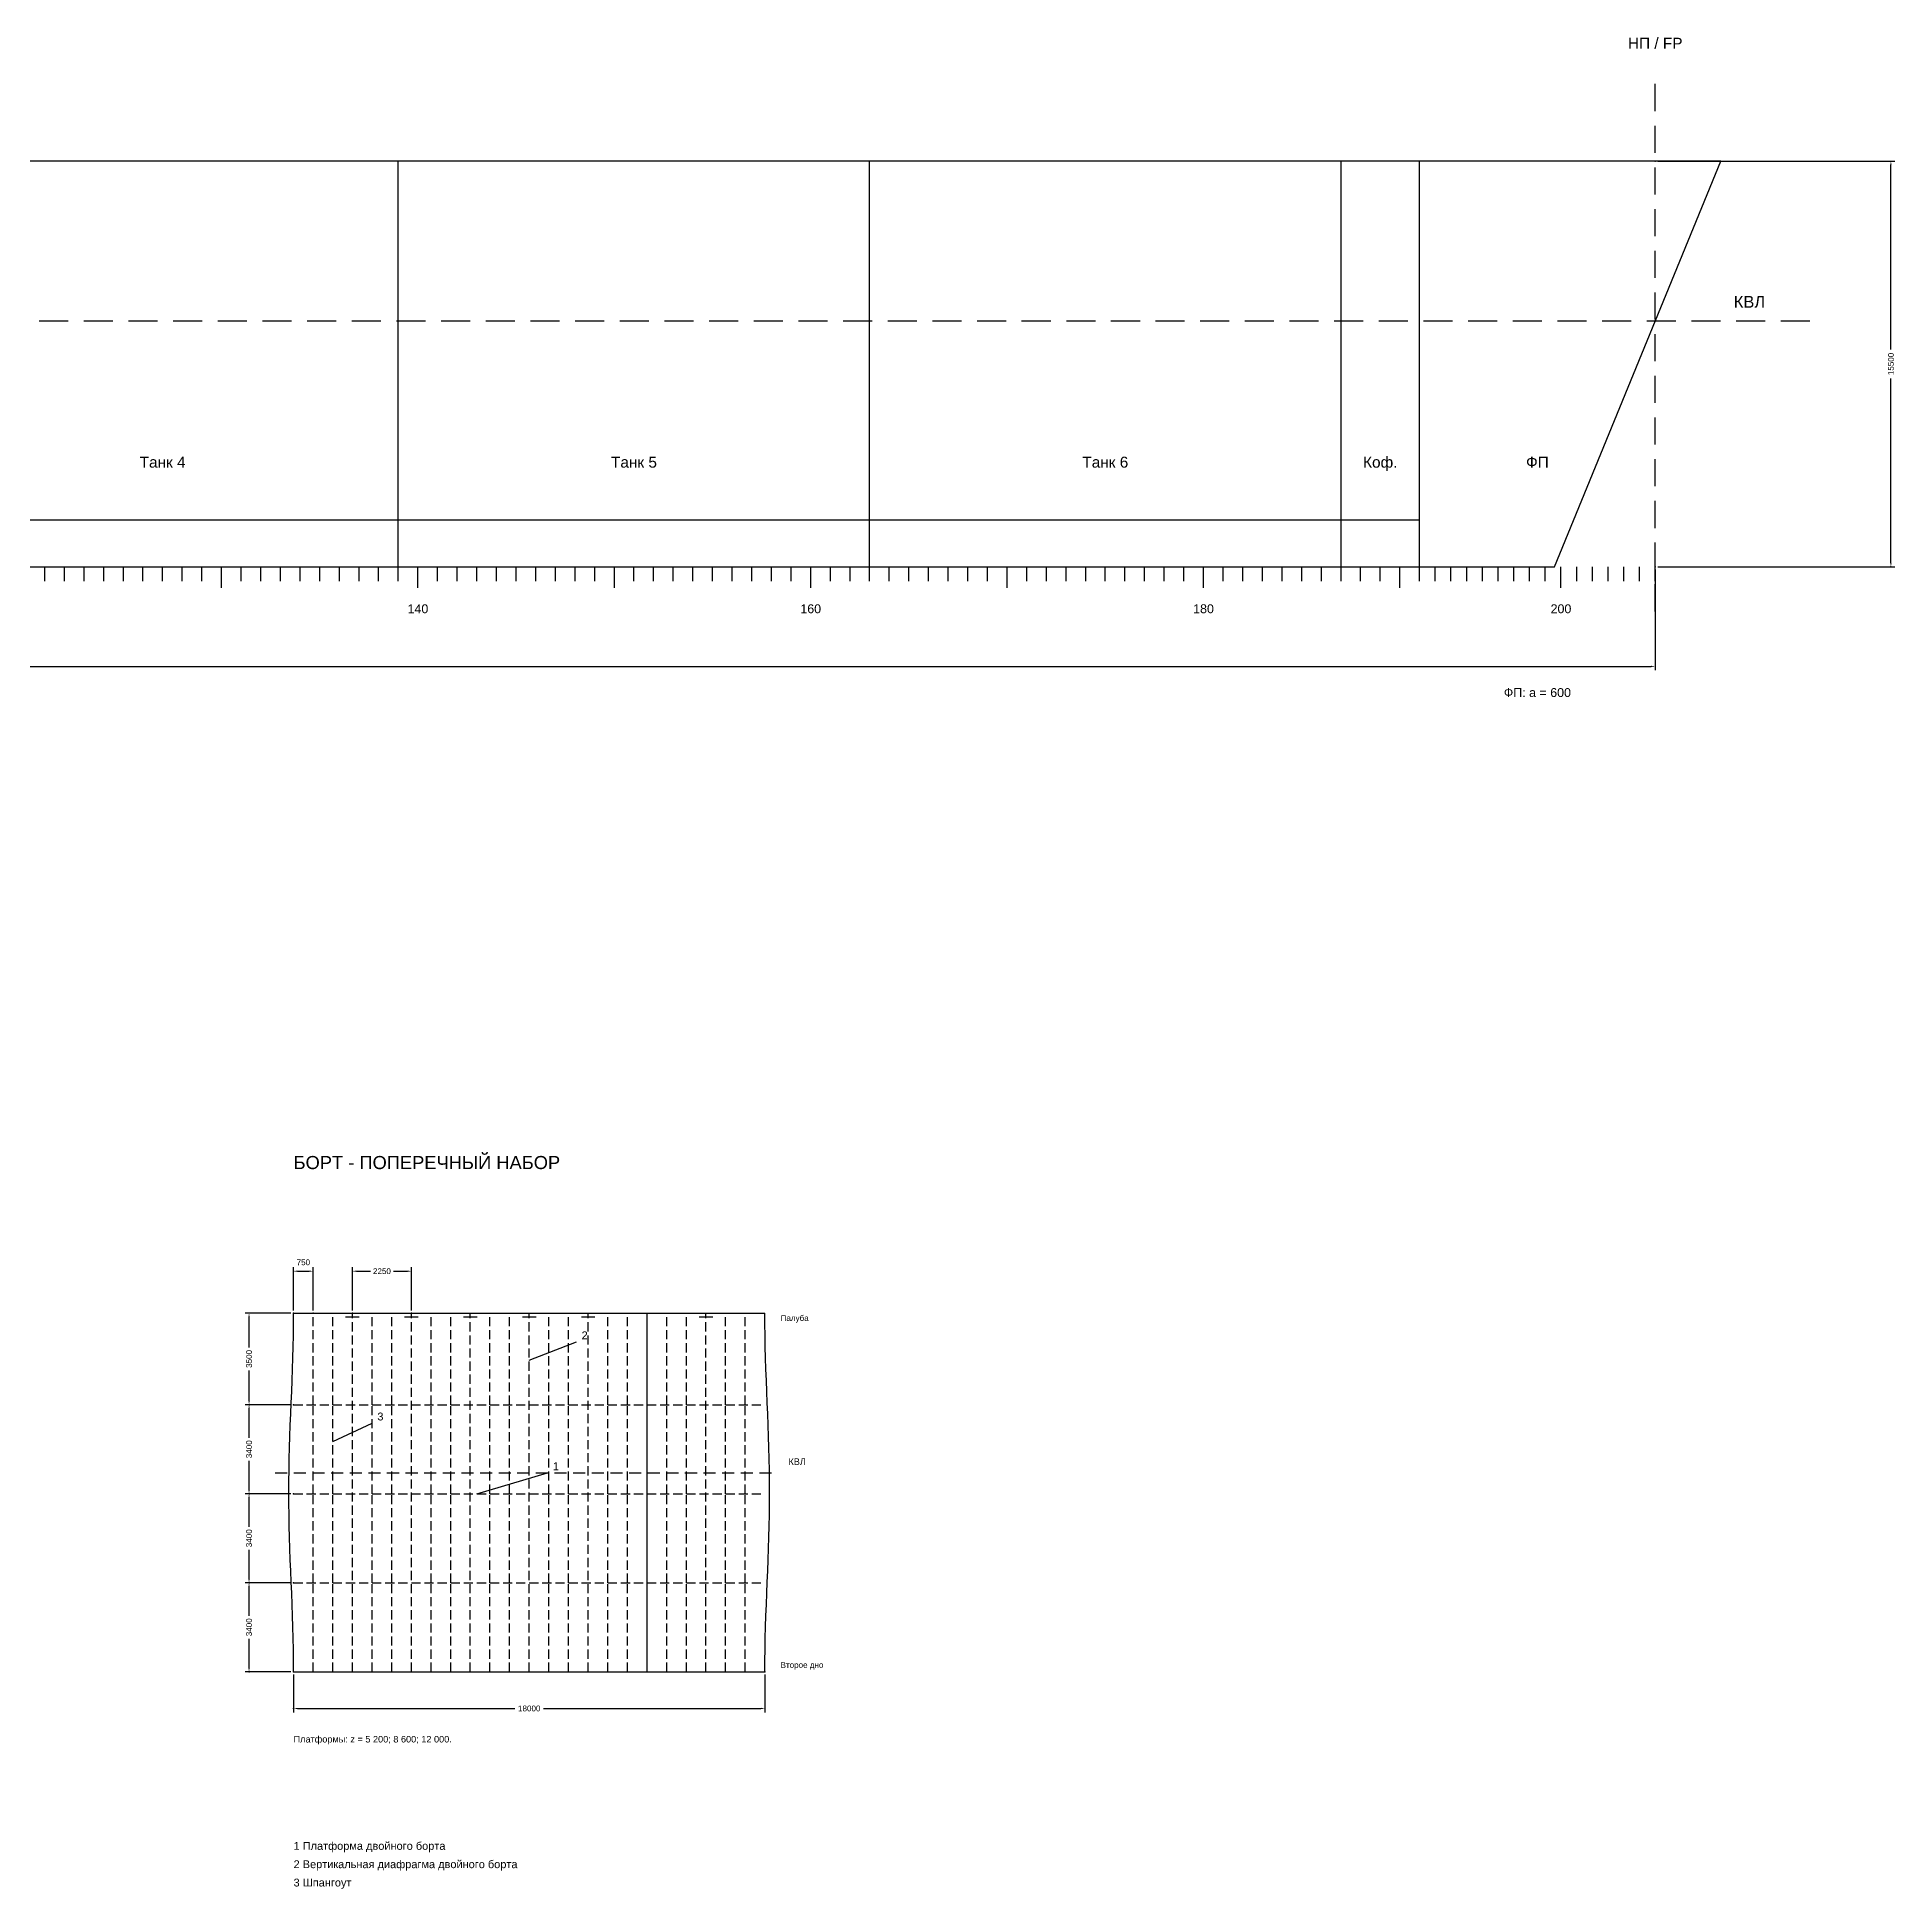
# Model space of a CAD drawing. Header units: millimetres. Extents: x -5500 to 159150, y -17410 to 188095.
# Drawn here: x 88209 to 159150, y 94510 to 165232 of the extents above; entities that cross this region are included whole.
import ezdxf
from ezdxf.enums import TextEntityAlignment as Align

# ---------------------------------------------------------------- set-up
doc = ezdxf.new("R2010")
doc.units = ezdxf.units.MM
for name, color, linetype in [('ARR_0', 7, 'Continuous'), ('ARR_BOUNDARY', 1, 'Continuous'), ('ARR_CENTER', 3, 'Continuous'), ('ARR_Defpoints', 7, 'Continuous'), ('ARR_HULL', 7, 'Continuous'), ('ARR_NOTE', 7, 'Continuous'), ('ARR_PRIMARY', 1, 'Continuous'), ('ARR_SECONDARY', 4, 'Continuous'), ('ARR_WATER', 5, 'Continuous')]:
    doc.layers.add(name, color=color, linetype=linetype)
doc.styles.add('unicode', font='arial.ttf')

msp = doc.modelspace()

# ---------------------------------------------------------------- linework, layer by layer
at = {"layer": 'ARR_0', "color": 2}
for p, q in [((150100, 160500), (159150, 160500)), ((159000, 153300), (159000, 160350)), ((159000, 145150), (159000, 152200)), ((150000, 144900), (150000, 141050)), ((150100, 145000), (159150, 145000)), ((75660, 141200), (149850, 141200)), ((98000, 116600), (98000, 118250)), ((98150, 118100), (98600, 118100)), ((98750, 116600), (98750, 118250)), ((100250, 116600), (100250, 118250)), ((100400, 118100), (100935, 118100)), ((101815, 118100), (102350, 118100)), ((102500, 116600), (102500, 118250)), ((97900, 116500), (96150, 116500)), ((96300, 115190), (96300, 116350)), ((96300, 113150), (96300, 114310)), ((97900, 113000), (96150, 113000)), ((97900, 113000), (96150, 113000)), ((96300, 111740), (96300, 112850)), ((96300, 109750), (96300, 110860)), ((97900, 109600), (96150, 109600)), ((97900, 109600), (96150, 109600)), ((96300, 108340), (96300, 109450)), ((96300, 106350), (96300, 107460)), ((97900, 106200), (96150, 106200)), ((97900, 106200), (96150, 106200)), ((96300, 104940), (96300, 106050)), ((96300, 102950), (96300, 104060)), ((97900, 102800), (96150, 102800)), ((98000, 102700), (98000, 101250)), ((116000, 102700), (116000, 101250)), ((98150, 101400), (106450, 101400)), ((107550, 101400), (115850, 101400))]:
    msp.add_line(p, q, dxfattribs=at)
at = {"layer": 'ARR_0', "color": 0, "linetype": 'ByBlock'}
for points in [[(158975, 160350), (159000, 160500), (159025, 160350)], [(159025, 145150), (159000, 145000), (158975, 145150)], [(149850, 141225), (150000, 141200), (149850, 141175)], [(98150, 118075), (98000, 118100), (98150, 118125)], [(98600, 118125), (98750, 118100), (98600, 118075)], [(100400, 118075), (100250, 118100), (100400, 118125)], [(102350, 118125), (102500, 118100), (102350, 118075)], [(96275, 116350), (96300, 116500), (96325, 116350)], [(96325, 113150), (96300, 113000), (96275, 113150)], [(96275, 112850), (96300, 113000), (96325, 112850)], [(96325, 109750), (96300, 109600), (96275, 109750)], [(96275, 109450), (96300, 109600), (96325, 109450)], [(96325, 106350), (96300, 106200), (96275, 106350)], [(96275, 106050), (96300, 106200), (96325, 106050)], [(96325, 102950), (96300, 102800), (96275, 102950)], [(98150, 101375), (98000, 101400), (98150, 101425)], [(115850, 101425), (116000, 101400), (115850, 101375)]]:
    msp.add_solid(points, dxfattribs=at)
at = {"layer": 'ARR_BOUNDARY'}
for p, q in [((102000, 145000), (102000, 160500)), ((120000, 145000), (120000, 160500)), ((138000, 145000), (138000, 160500)), ((141000, 145000), (141000, 160500)), ((9000, 146800), (141000, 146800)), ((111500, 102800), (111500, 116500)), ((98000, 102800), (116000, 102800))]:
    msp.add_line(p, q, dxfattribs=at)
at = {"layer": 'ARR_CENTER'}
for p, q in [((150000, 162408), (150000, 163443)), ((150000, 160815), (150000, 161850)), ((150000, 159223), (150000, 160258)), ((150000, 157631), (150000, 158666)), ((150000, 156038), (150000, 157073)), ((150000, 154446), (150000, 155481)), ((150000, 152854), (150000, 153889)), ((150000, 151262), (150000, 152297)), ((150000, 149669), (150000, 150704)), ((150000, 148077), (150000, 149112)), ((150000, 146485), (150000, 147520)), ((150000, 144892), (150000, 145927)), ((150000, 143300), (150000, 144335))]:
    msp.add_line(p, q, dxfattribs=at)
at = {"layer": 'ARR_Defpoints'}
for p in [(150000, 160500), (150000, 145000), (150000, 145000), (159000, 145000), (98000, 118100), (100250, 118100), (98000, 116500), (98000, 116500), (98750, 116500), (100250, 116500), (102500, 116500), (96300, 113000), (98000, 113000), (98000, 113000), (96300, 109600), (98000, 109600), (98000, 109600), (96300, 106200), (98000, 106200), (98000, 106200), (96300, 102800), (98000, 102800), (98000, 102800), (116000, 102800), (98000, 101400)]:
    msp.add_point(p, dxfattribs=at)
at = {"layer": 'ARR_HULL'}
msp.add_line((98000, 116500), (116000, 116500), dxfattribs=at)
msp.add_lwpolyline([(-3500, 160500), (-3500, 153500), (3500, 151500), (9000, 145000), (146148, 145000), (152500, 160500)], close=True, dxfattribs=at)
for points in [[(98000, 102800), (97998, 103228), (97993, 103656), (97985, 104084), (97974, 104512), (97960, 104941), (97944, 105369), (97928, 105797), (97910, 106225), (97892, 106653), (97876, 107081), (97860, 107509), (97846, 107938), (97835, 108366), (97827, 108794), (97822, 109222), (97820, 109650), (97822, 110078), (97827, 110506), (97835, 110934), (97846, 111362), (97860, 111791), (97876, 112219), (97892, 112647), (97910, 113075), (97928, 113503), (97944, 113931), (97960, 114359), (97974, 114788), (97985, 115216), (97993, 115644), (97998, 116072), (98000, 116500)], [(116000, 102800), (116002, 103228), (116007, 103656), (116015, 104084), (116026, 104512), (116040, 104941), (116056, 105369), (116072, 105797), (116090, 106225), (116108, 106653), (116124, 107081), (116140, 107509), (116154, 107938), (116165, 108366), (116173, 108794), (116178, 109222), (116180, 109650), (116178, 110078), (116173, 110506), (116165, 110934), (116154, 111362), (116140, 111791), (116124, 112219), (116108, 112647), (116090, 113075), (116072, 113503), (116056, 113931), (116040, 114359), (116026, 114788), (116015, 115216), (116007, 115644), (116002, 116072), (116000, 116500)]]:
    msp.add_lwpolyline(points, dxfattribs=at)
at = {"layer": 'ARR_NOTE'}
for points in [[(107000, 114700), (108800, 115400)], [(99500, 111600), (101000, 112300)], [(105000, 109600), (107700, 110400)]]:
    msp.add_lwpolyline(points, dxfattribs=at)
at = {"layer": 'ARR_PRIMARY'}
for p, q in [((100250, 116300), (100250, 116500)), ((102500, 116300), (102500, 116500)), ((104750, 116300), (104750, 116500)), ((107000, 116300), (107000, 116500)), ((109250, 116300), (109250, 116500)), ((113750, 116300), (113750, 116500)), ((100250, 115800), (100250, 116150)), ((100250, 115300), (100250, 115650)), ((102500, 115800), (102500, 116150)), ((102500, 115300), (102500, 115650)), ((104750, 115800), (104750, 116150)), ((104750, 115300), (104750, 115650)), ((107000, 115800), (107000, 116150)), ((107000, 115300), (107000, 115650)), ((109250, 115800), (109250, 116150)), ((109250, 115300), (109250, 115650)), ((113750, 115800), (113750, 116150)), ((113750, 115300), (113750, 115650)), ((100250, 114800), (100250, 115150)), ((102500, 114800), (102500, 115150)), ((104750, 114800), (104750, 115150)), ((107000, 114800), (107000, 115150)), ((109250, 114800), (109250, 115150)), ((113750, 114800), (113750, 115150)), ((100250, 114300), (100250, 114650)), ((102500, 114300), (102500, 114650)), ((104750, 114300), (104750, 114650)), ((107000, 114300), (107000, 114650)), ((109250, 114300), (109250, 114650)), ((113750, 114300), (113750, 114650)), ((100250, 113800), (100250, 114150)), ((100250, 113300), (100250, 113650)), ((102500, 113800), (102500, 114150)), ((102500, 113300), (102500, 113650)), ((104750, 113800), (104750, 114150)), ((104750, 113300), (104750, 113650)), ((107000, 113800), (107000, 114150)), ((107000, 113300), (107000, 113650)), ((109250, 113800), (109250, 114150)), ((109250, 113300), (109250, 113650)), ((113750, 113800), (113750, 114150)), ((113750, 113300), (113750, 113650)), ((98000, 113000), (98350, 113000)), ((98500, 113000), (98850, 113000)), ((99000, 113000), (99350, 113000)), ((99500, 113000), (99850, 113000)), ((100000, 113000), (100350, 113000)), ((100250, 112800), (100250, 113150)), ((100500, 113000), (100850, 113000)), ((101000, 113000), (101350, 113000)), ((101500, 113000), (101850, 113000)), ((102000, 113000), (102350, 113000)), ((102500, 112800), (102500, 113150)), ((102500, 113000), (102850, 113000)), ((103000, 113000), (103350, 113000)), ((103500, 113000), (103850, 113000)), ((104000, 113000), (104350, 113000)), ((104500, 113000), (104850, 113000)), ((104750, 112800), (104750, 113150)), ((105000, 113000), (105350, 113000)), ((105500, 113000), (105850, 113000)), ((106000, 113000), (106350, 113000)), ((106500, 113000), (106850, 113000)), ((107000, 112800), (107000, 113150)), ((107000, 113000), (107350, 113000)), ((107500, 113000), (107850, 113000)), ((108000, 113000), (108350, 113000)), ((108500, 113000), (108850, 113000)), ((109000, 113000), (109350, 113000)), ((109250, 112800), (109250, 113150)), ((109500, 113000), (109850, 113000)), ((110000, 113000), (110350, 113000)), ((110500, 113000), (110850, 113000)), ((111000, 113000), (111350, 113000)), ((111500, 113000), (111850, 113000)), ((112000, 113000), (112350, 113000)), ((112500, 113000), (112850, 113000)), ((113000, 113000), (113350, 113000)), ((113500, 113000), (113850, 113000)), ((113750, 112800), (113750, 113150)), ((114000, 113000), (114350, 113000)), ((114500, 113000), (114850, 113000)), ((115000, 113000), (115350, 113000)), ((115500, 113000), (115850, 113000)), ((100250, 112300), (100250, 112650)), ((100250, 111800), (100250, 112150)), ((102500, 112300), (102500, 112650)), ((102500, 111800), (102500, 112150)), ((104750, 112300), (104750, 112650)), ((104750, 111800), (104750, 112150)), ((107000, 112300), (107000, 112650)), ((107000, 111800), (107000, 112150)), ((109250, 112300), (109250, 112650)), ((109250, 111800), (109250, 112150)), ((113750, 112300), (113750, 112650)), ((113750, 111800), (113750, 112150)), ((100250, 111300), (100250, 111650)), ((102500, 111300), (102500, 111650)), ((104750, 111300), (104750, 111650)), ((107000, 111300), (107000, 111650)), ((109250, 111300), (109250, 111650)), ((113750, 111300), (113750, 111650)), ((100250, 110800), (100250, 111150)), ((102500, 110800), (102500, 111150)), ((104750, 110800), (104750, 111150)), ((107000, 110800), (107000, 111150)), ((109250, 110800), (109250, 111150)), ((113750, 110800), (113750, 111150)), ((100250, 110300), (100250, 110650)), ((100250, 109800), (100250, 110150)), ((102500, 110300), (102500, 110650)), ((102500, 109800), (102500, 110150)), ((104750, 110300), (104750, 110650)), ((104750, 109800), (104750, 110150)), ((107000, 110300), (107000, 110650)), ((107000, 109800), (107000, 110150)), ((109250, 110300), (109250, 110650)), ((109250, 109800), (109250, 110150)), ((113750, 110300), (113750, 110650)), ((113750, 109800), (113750, 110150)), ((98000, 109600), (98350, 109600)), ((98500, 109600), (98850, 109600)), ((99000, 109600), (99350, 109600)), ((99500, 109600), (99850, 109600)), ((100000, 109600), (100350, 109600)), ((100250, 109300), (100250, 109650)), ((100500, 109600), (100850, 109600)), ((101000, 109600), (101350, 109600)), ((101500, 109600), (101850, 109600)), ((102000, 109600), (102350, 109600)), ((102500, 109300), (102500, 109650)), ((102500, 109600), (102850, 109600)), ((103000, 109600), (103350, 109600)), ((103500, 109600), (103850, 109600)), ((104000, 109600), (104350, 109600)), ((104500, 109600), (104850, 109600)), ((104750, 109300), (104750, 109650)), ((105000, 109600), (105350, 109600)), ((105500, 109600), (105850, 109600)), ((106000, 109600), (106350, 109600)), ((106500, 109600), (106850, 109600)), ((107000, 109300), (107000, 109650)), ((107000, 109600), (107350, 109600)), ((107500, 109600), (107850, 109600)), ((108000, 109600), (108350, 109600)), ((108500, 109600), (108850, 109600)), ((109000, 109600), (109350, 109600)), ((109250, 109300), (109250, 109650)), ((109500, 109600), (109850, 109600)), ((110000, 109600), (110350, 109600)), ((110500, 109600), (110850, 109600)), ((111000, 109600), (111350, 109600)), ((111500, 109600), (111850, 109600)), ((112000, 109600), (112350, 109600)), ((112500, 109600), (112850, 109600)), ((113000, 109600), (113350, 109600)), ((113500, 109600), (113850, 109600)), ((113750, 109300), (113750, 109650)), ((114000, 109600), (114350, 109600)), ((114500, 109600), (114850, 109600)), ((115000, 109600), (115350, 109600)), ((115500, 109600), (115850, 109600)), ((100250, 108800), (100250, 109150)), ((100250, 108300), (100250, 108650)), ((102500, 108800), (102500, 109150)), ((102500, 108300), (102500, 108650)), ((104750, 108800), (104750, 109150)), ((104750, 108300), (104750, 108650)), ((107000, 108800), (107000, 109150)), ((107000, 108300), (107000, 108650)), ((109250, 108800), (109250, 109150)), ((109250, 108300), (109250, 108650)), ((113750, 108800), (113750, 109150)), ((113750, 108300), (113750, 108650)), ((100250, 107800), (100250, 108150)), ((102500, 107800), (102500, 108150)), ((104750, 107800), (104750, 108150)), ((107000, 107800), (107000, 108150)), ((109250, 107800), (109250, 108150)), ((113750, 107800), (113750, 108150)), ((100250, 107300), (100250, 107650)), ((100250, 106800), (100250, 107150)), ((102500, 107300), (102500, 107650)), ((102500, 106800), (102500, 107150)), ((104750, 107300), (104750, 107650)), ((104750, 106800), (104750, 107150)), ((107000, 107300), (107000, 107650)), ((107000, 106800), (107000, 107150)), ((109250, 107300), (109250, 107650)), ((109250, 106800), (109250, 107150)), ((113750, 107300), (113750, 107650)), ((113750, 106800), (113750, 107150)), ((100250, 106300), (100250, 106650)), ((102500, 106300), (102500, 106650)), ((104750, 106300), (104750, 106650)), ((107000, 106300), (107000, 106650)), ((109250, 106300), (109250, 106650)), ((113750, 106300), (113750, 106650)), ((98000, 106200), (98350, 106200)), ((98500, 106200), (98850, 106200)), ((99000, 106200), (99350, 106200)), ((99500, 106200), (99850, 106200)), ((100000, 106200), (100350, 106200)), ((100250, 105800), (100250, 106150)), ((100500, 106200), (100850, 106200)), ((101000, 106200), (101350, 106200)), ((101500, 106200), (101850, 106200)), ((102000, 106200), (102350, 106200)), ((102500, 106200), (102850, 106200)), ((102500, 105800), (102500, 106150)), ((103000, 106200), (103350, 106200)), ((103500, 106200), (103850, 106200)), ((104000, 106200), (104350, 106200)), ((104500, 106200), (104850, 106200)), ((104750, 105800), (104750, 106150)), ((105000, 106200), (105350, 106200)), ((105500, 106200), (105850, 106200)), ((106000, 106200), (106350, 106200)), ((106500, 106200), (106850, 106200)), ((107000, 106200), (107350, 106200)), ((107000, 105800), (107000, 106150)), ((107500, 106200), (107850, 106200)), ((108000, 106200), (108350, 106200)), ((108500, 106200), (108850, 106200)), ((109000, 106200), (109350, 106200)), ((109250, 105800), (109250, 106150)), ((109500, 106200), (109850, 106200)), ((110000, 106200), (110350, 106200)), ((110500, 106200), (110850, 106200)), ((111000, 106200), (111350, 106200)), ((111500, 106200), (111850, 106200)), ((112000, 106200), (112350, 106200)), ((112500, 106200), (112850, 106200)), ((113000, 106200), (113350, 106200)), ((113500, 106200), (113850, 106200)), ((113750, 105800), (113750, 106150)), ((114000, 106200), (114350, 106200)), ((114500, 106200), (114850, 106200)), ((115000, 106200), (115350, 106200)), ((115500, 106200), (115850, 106200)), ((100250, 105300), (100250, 105650)), ((100250, 104800), (100250, 105150)), ((102500, 105300), (102500, 105650)), ((102500, 104800), (102500, 105150)), ((104750, 105300), (104750, 105650)), ((104750, 104800), (104750, 105150)), ((107000, 105300), (107000, 105650)), ((107000, 104800), (107000, 105150)), ((109250, 105300), (109250, 105650)), ((109250, 104800), (109250, 105150)), ((113750, 105300), (113750, 105650)), ((113750, 104800), (113750, 105150)), ((100250, 104300), (100250, 104650)), ((102500, 104300), (102500, 104650)), ((104750, 104300), (104750, 104650)), ((107000, 104300), (107000, 104650)), ((109250, 104300), (109250, 104650)), ((113750, 104300), (113750, 104650)), ((100250, 103800), (100250, 104150)), ((100250, 103300), (100250, 103650)), ((102500, 103800), (102500, 104150)), ((102500, 103300), (102500, 103650)), ((104750, 103800), (104750, 104150)), ((104750, 103300), (104750, 103650)), ((107000, 103800), (107000, 104150)), ((107000, 103300), (107000, 103650)), ((109250, 103800), (109250, 104150)), ((109250, 103300), (109250, 103650)), ((113750, 103800), (113750, 104150)), ((113750, 103300), (113750, 103650)), ((100250, 102800), (100250, 103150)), ((102500, 102800), (102500, 103150)), ((104750, 102800), (104750, 103150)), ((107000, 102800), (107000, 103150)), ((109250, 102800), (109250, 103150)), ((113750, 102800), (113750, 103150))]:
    msp.add_line(p, q, dxfattribs=at)
for points in [[(99990, 116360), (100510, 116360)], [(102240, 116360), (102760, 116360)], [(104490, 116360), (105010, 116360)], [(106740, 116360), (107260, 116360)], [(108990, 116360), (109510, 116360)], [(113490, 116360), (114010, 116360)]]:
    msp.add_lwpolyline(points, dxfattribs=at)
at = {"layer": 'ARR_SECONDARY'}
for p, q in [((88500, 144450), (88500, 145000)), ((89250, 144450), (89250, 145000)), ((90000, 144450), (90000, 145000)), ((90750, 144450), (90750, 145000)), ((91500, 144450), (91500, 145000)), ((92250, 144450), (92250, 145000)), ((93000, 144450), (93000, 145000)), ((93750, 144450), (93750, 145000)), ((94500, 144450), (94500, 145000)), ((95250, 144200), (95250, 145000)), ((96000, 144450), (96000, 145000)), ((96750, 144450), (96750, 145000)), ((97500, 144450), (97500, 145000)), ((98250, 144450), (98250, 145000)), ((99000, 144450), (99000, 145000)), ((99750, 144450), (99750, 145000)), ((100500, 144450), (100500, 145000)), ((101250, 144450), (101250, 145000)), ((102000, 144450), (102000, 145000)), ((102750, 144200), (102750, 145000)), ((103500, 144450), (103500, 145000)), ((104250, 144450), (104250, 145000)), ((105000, 144450), (105000, 145000)), ((105750, 144450), (105750, 145000)), ((106500, 144450), (106500, 145000)), ((107250, 144450), (107250, 145000)), ((108000, 144450), (108000, 145000)), ((108750, 144450), (108750, 145000)), ((109500, 144450), (109500, 145000)), ((110250, 144200), (110250, 145000)), ((111000, 144450), (111000, 145000)), ((111750, 144450), (111750, 145000)), ((112500, 144450), (112500, 145000)), ((113250, 144450), (113250, 145000)), ((114000, 144450), (114000, 145000)), ((114750, 144450), (114750, 145000)), ((115500, 144450), (115500, 145000)), ((116250, 144450), (116250, 145000)), ((117000, 144450), (117000, 145000)), ((117750, 144200), (117750, 145000)), ((118500, 144450), (118500, 145000)), ((119250, 144450), (119250, 145000)), ((120000, 144450), (120000, 145000)), ((120750, 144450), (120750, 145000)), ((121500, 144450), (121500, 145000)), ((122250, 144450), (122250, 145000)), ((123000, 144450), (123000, 145000)), ((123750, 144450), (123750, 145000)), ((124500, 144450), (124500, 145000)), ((125250, 144200), (125250, 145000)), ((126000, 144450), (126000, 145000)), ((126750, 144450), (126750, 145000)), ((127500, 144450), (127500, 145000)), ((128250, 144450), (128250, 145000)), ((129000, 144450), (129000, 145000)), ((129750, 144450), (129750, 145000)), ((130500, 144450), (130500, 145000)), ((131250, 144450), (131250, 145000)), ((132000, 144450), (132000, 145000)), ((132750, 144200), (132750, 145000)), ((133500, 144450), (133500, 145000)), ((134250, 144450), (134250, 145000)), ((135000, 144450), (135000, 145000)), ((135750, 144450), (135750, 145000)), ((136500, 144450), (136500, 145000)), ((137250, 144450), (137250, 145000)), ((138000, 144450), (138000, 145000)), ((138750, 144450), (138750, 145000)), ((139500, 144450), (139500, 145000)), ((140250, 144200), (140250, 145000)), ((141000, 144450), (141000, 145000)), ((141600, 144450), (141600, 145000)), ((142200, 144450), (142200, 145000)), ((142800, 144450), (142800, 145000)), ((143400, 144450), (143400, 145000)), ((144000, 144450), (144000, 145000)), ((144600, 144450), (144600, 145000)), ((145200, 144450), (145200, 145000)), ((145800, 144450), (145800, 145000)), ((146400, 144200), (146400, 145000)), ((147000, 144450), (147000, 145000)), ((147600, 144450), (147600, 145000)), ((148200, 144450), (148200, 145000)), ((148800, 144450), (148800, 145000)), ((149400, 144450), (149400, 145000)), ((150000, 144450), (150000, 145000)), ((98750, 116000), (98750, 116350)), ((99500, 116000), (99500, 116350)), ((101000, 116000), (101000, 116350)), ((101750, 116000), (101750, 116350)), ((103250, 116000), (103250, 116350)), ((104000, 116000), (104000, 116350)), ((105500, 116000), (105500, 116350)), ((106250, 116000), (106250, 116350)), ((107750, 116000), (107750, 116350)), ((108500, 116000), (108500, 116350)), ((110000, 116000), (110000, 116350)), ((110750, 116000), (110750, 116350)), ((112250, 116000), (112250, 116350)), ((113000, 116000), (113000, 116350)), ((114500, 116000), (114500, 116350)), ((115250, 116000), (115250, 116350)), ((98750, 115500), (98750, 115850)), ((99500, 115500), (99500, 115850)), ((101000, 115500), (101000, 115850)), ((101750, 115500), (101750, 115850)), ((103250, 115500), (103250, 115850)), ((104000, 115500), (104000, 115850)), ((105500, 115500), (105500, 115850)), ((106250, 115500), (106250, 115850)), ((107750, 115500), (107750, 115850)), ((108500, 115500), (108500, 115850)), ((110000, 115500), (110000, 115850)), ((110750, 115500), (110750, 115850)), ((112250, 115500), (112250, 115850)), ((113000, 115500), (113000, 115850)), ((114500, 115500), (114500, 115850)), ((115250, 115500), (115250, 115850)), ((98750, 115000), (98750, 115350)), ((99500, 115000), (99500, 115350)), ((101000, 115000), (101000, 115350)), ((101750, 115000), (101750, 115350)), ((103250, 115000), (103250, 115350)), ((104000, 115000), (104000, 115350)), ((105500, 115000), (105500, 115350)), ((106250, 115000), (106250, 115350)), ((107750, 115000), (107750, 115350)), ((108500, 115000), (108500, 115350)), ((110000, 115000), (110000, 115350)), ((110750, 115000), (110750, 115350)), ((112250, 115000), (112250, 115350)), ((113000, 115000), (113000, 115350)), ((114500, 115000), (114500, 115350)), ((115250, 115000), (115250, 115350)), ((98750, 114500), (98750, 114850)), ((98750, 114000), (98750, 114350)), ((99500, 114500), (99500, 114850)), ((99500, 114000), (99500, 114350)), ((101000, 114500), (101000, 114850)), ((101000, 114000), (101000, 114350)), ((101750, 114500), (101750, 114850)), ((101750, 114000), (101750, 114350)), ((103250, 114500), (103250, 114850)), ((103250, 114000), (103250, 114350)), ((104000, 114500), (104000, 114850)), ((104000, 114000), (104000, 114350)), ((105500, 114500), (105500, 114850)), ((105500, 114000), (105500, 114350)), ((106250, 114500), (106250, 114850)), ((106250, 114000), (106250, 114350)), ((107750, 114500), (107750, 114850)), ((107750, 114000), (107750, 114350)), ((108500, 114500), (108500, 114850)), ((108500, 114000), (108500, 114350)), ((110000, 114500), (110000, 114850)), ((110000, 114000), (110000, 114350)), ((110750, 114500), (110750, 114850)), ((110750, 114000), (110750, 114350)), ((112250, 114500), (112250, 114850)), ((112250, 114000), (112250, 114350)), ((113000, 114500), (113000, 114850)), ((113000, 114000), (113000, 114350)), ((114500, 114500), (114500, 114850)), ((114500, 114000), (114500, 114350)), ((115250, 114500), (115250, 114850)), ((115250, 114000), (115250, 114350)), ((98750, 113500), (98750, 113850)), ((99500, 113500), (99500, 113850)), ((101000, 113500), (101000, 113850)), ((101750, 113500), (101750, 113850)), ((103250, 113500), (103250, 113850)), ((104000, 113500), (104000, 113850)), ((105500, 113500), (105500, 113850)), ((106250, 113500), (106250, 113850)), ((107750, 113500), (107750, 113850)), ((108500, 113500), (108500, 113850)), ((110000, 113500), (110000, 113850)), ((110750, 113500), (110750, 113850)), ((112250, 113500), (112250, 113850)), ((113000, 113500), (113000, 113850)), ((114500, 113500), (114500, 113850)), ((115250, 113500), (115250, 113850)), ((98750, 113000), (98750, 113350)), ((98750, 112600), (98750, 112950)), ((99500, 113000), (99500, 113350)), ((99500, 112600), (99500, 112950)), ((101000, 113000), (101000, 113350)), ((101000, 112600), (101000, 112950)), ((101750, 113000), (101750, 113350)), ((101750, 112600), (101750, 112950)), ((103250, 113000), (103250, 113350)), ((103250, 112600), (103250, 112950)), ((104000, 113000), (104000, 113350)), ((104000, 112600), (104000, 112950)), ((105500, 113000), (105500, 113350)), ((105500, 112600), (105500, 112950)), ((106250, 113000), (106250, 113350)), ((106250, 112600), (106250, 112950)), ((107750, 113000), (107750, 113350)), ((107750, 112600), (107750, 112950)), ((108500, 113000), (108500, 113350)), ((108500, 112600), (108500, 112950)), ((110000, 113000), (110000, 113350)), ((110000, 112600), (110000, 112950)), ((110750, 113000), (110750, 113350)), ((110750, 112600), (110750, 112950)), ((112250, 113000), (112250, 113350)), ((112250, 112600), (112250, 112950)), ((113000, 113000), (113000, 113350)), ((113000, 112600), (113000, 112950)), ((114500, 113000), (114500, 113350)), ((114500, 112600), (114500, 112950)), ((115250, 113000), (115250, 113350)), ((115250, 112600), (115250, 112950)), ((98750, 112100), (98750, 112450)), ((99500, 112100), (99500, 112450)), ((101000, 112100), (101000, 112450)), ((101750, 112100), (101750, 112450)), ((103250, 112100), (103250, 112450)), ((104000, 112100), (104000, 112450)), ((105500, 112100), (105500, 112450)), ((106250, 112100), (106250, 112450)), ((107750, 112100), (107750, 112450)), ((108500, 112100), (108500, 112450)), ((110000, 112100), (110000, 112450)), ((110750, 112100), (110750, 112450)), ((112250, 112100), (112250, 112450)), ((113000, 112100), (113000, 112450)), ((114500, 112100), (114500, 112450)), ((115250, 112100), (115250, 112450)), ((98750, 111600), (98750, 111950)), ((98750, 111100), (98750, 111450)), ((99500, 111600), (99500, 111950)), ((99500, 111100), (99500, 111450)), ((101000, 111600), (101000, 111950)), ((101000, 111100), (101000, 111450)), ((101750, 111600), (101750, 111950)), ((101750, 111100), (101750, 111450)), ((103250, 111600), (103250, 111950)), ((103250, 111100), (103250, 111450)), ((104000, 111600), (104000, 111950)), ((104000, 111100), (104000, 111450)), ((105500, 111600), (105500, 111950)), ((105500, 111100), (105500, 111450)), ((106250, 111600), (106250, 111950)), ((106250, 111100), (106250, 111450)), ((107750, 111600), (107750, 111950)), ((107750, 111100), (107750, 111450)), ((108500, 111600), (108500, 111950)), ((108500, 111100), (108500, 111450)), ((110000, 111600), (110000, 111950)), ((110000, 111100), (110000, 111450)), ((110750, 111600), (110750, 111950)), ((110750, 111100), (110750, 111450)), ((112250, 111600), (112250, 111950)), ((112250, 111100), (112250, 111450)), ((113000, 111600), (113000, 111950)), ((113000, 111100), (113000, 111450)), ((114500, 111600), (114500, 111950)), ((114500, 111100), (114500, 111450)), ((115250, 111600), (115250, 111950)), ((115250, 111100), (115250, 111450)), ((98750, 110600), (98750, 110950)), ((99500, 110600), (99500, 110950)), ((101000, 110600), (101000, 110950)), ((101750, 110600), (101750, 110950)), ((103250, 110600), (103250, 110950)), ((104000, 110600), (104000, 110950)), ((105500, 110600), (105500, 110950)), ((106250, 110600), (106250, 110950)), ((107750, 110600), (107750, 110950)), ((108500, 110600), (108500, 110950)), ((110000, 110600), (110000, 110950)), ((110750, 110600), (110750, 110950)), ((112250, 110600), (112250, 110950)), ((113000, 110600), (113000, 110950)), ((114500, 110600), (114500, 110950)), ((115250, 110600), (115250, 110950)), ((98750, 110100), (98750, 110450)), ((99500, 110100), (99500, 110450)), ((101000, 110100), (101000, 110450)), ((101750, 110100), (101750, 110450)), ((103250, 110100), (103250, 110450)), ((104000, 110100), (104000, 110450)), ((105500, 110100), (105500, 110450)), ((106250, 110100), (106250, 110450)), ((107750, 110100), (107750, 110450)), ((108500, 110100), (108500, 110450)), ((110000, 110100), (110000, 110450)), ((110750, 110100), (110750, 110450)), ((112250, 110100), (112250, 110450)), ((113000, 110100), (113000, 110450)), ((114500, 110100), (114500, 110450)), ((115250, 110100), (115250, 110450)), ((98750, 109600), (98750, 109950)), ((98750, 109200), (98750, 109550)), ((99500, 109600), (99500, 109950)), ((99500, 109200), (99500, 109550)), ((101000, 109600), (101000, 109950)), ((101000, 109200), (101000, 109550)), ((101750, 109600), (101750, 109950)), ((101750, 109200), (101750, 109550)), ((103250, 109600), (103250, 109950)), ((103250, 109200), (103250, 109550)), ((104000, 109600), (104000, 109950)), ((104000, 109200), (104000, 109550)), ((105500, 109600), (105500, 109950)), ((105500, 109200), (105500, 109550)), ((106250, 109600), (106250, 109950)), ((106250, 109200), (106250, 109550)), ((107750, 109600), (107750, 109950)), ((107750, 109200), (107750, 109550)), ((108500, 109600), (108500, 109950)), ((108500, 109200), (108500, 109550)), ((110000, 109600), (110000, 109950)), ((110000, 109200), (110000, 109550)), ((110750, 109600), (110750, 109950)), ((110750, 109200), (110750, 109550)), ((112250, 109600), (112250, 109950)), ((112250, 109200), (112250, 109550)), ((113000, 109600), (113000, 109950)), ((113000, 109200), (113000, 109550)), ((114500, 109600), (114500, 109950)), ((114500, 109200), (114500, 109550)), ((115250, 109600), (115250, 109950)), ((115250, 109200), (115250, 109550)), ((98750, 108700), (98750, 109050)), ((98750, 108200), (98750, 108550)), ((99500, 108700), (99500, 109050)), ((99500, 108200), (99500, 108550)), ((101000, 108700), (101000, 109050)), ((101000, 108200), (101000, 108550)), ((101750, 108700), (101750, 109050)), ((101750, 108200), (101750, 108550)), ((103250, 108700), (103250, 109050)), ((103250, 108200), (103250, 108550)), ((104000, 108700), (104000, 109050)), ((104000, 108200), (104000, 108550)), ((105500, 108700), (105500, 109050)), ((105500, 108200), (105500, 108550)), ((106250, 108700), (106250, 109050)), ((106250, 108200), (106250, 108550)), ((107750, 108700), (107750, 109050)), ((107750, 108200), (107750, 108550)), ((108500, 108700), (108500, 109050)), ((108500, 108200), (108500, 108550)), ((110000, 108700), (110000, 109050)), ((110000, 108200), (110000, 108550)), ((110750, 108700), (110750, 109050)), ((110750, 108200), (110750, 108550)), ((112250, 108700), (112250, 109050)), ((112250, 108200), (112250, 108550)), ((113000, 108700), (113000, 109050)), ((113000, 108200), (113000, 108550)), ((114500, 108700), (114500, 109050)), ((114500, 108200), (114500, 108550)), ((115250, 108700), (115250, 109050)), ((115250, 108200), (115250, 108550)), ((98750, 107700), (98750, 108050)), ((99500, 107700), (99500, 108050)), ((101000, 107700), (101000, 108050)), ((101750, 107700), (101750, 108050)), ((103250, 107700), (103250, 108050)), ((104000, 107700), (104000, 108050)), ((105500, 107700), (105500, 108050)), ((106250, 107700), (106250, 108050)), ((107750, 107700), (107750, 108050)), ((108500, 107700), (108500, 108050)), ((110000, 107700), (110000, 108050)), ((110750, 107700), (110750, 108050)), ((112250, 107700), (112250, 108050)), ((113000, 107700), (113000, 108050)), ((114500, 107700), (114500, 108050)), ((115250, 107700), (115250, 108050)), ((98750, 107200), (98750, 107550)), ((99500, 107200), (99500, 107550)), ((101000, 107200), (101000, 107550)), ((101750, 107200), (101750, 107550)), ((103250, 107200), (103250, 107550)), ((104000, 107200), (104000, 107550)), ((105500, 107200), (105500, 107550)), ((106250, 107200), (106250, 107550)), ((107750, 107200), (107750, 107550)), ((108500, 107200), (108500, 107550)), ((110000, 107200), (110000, 107550)), ((110750, 107200), (110750, 107550)), ((112250, 107200), (112250, 107550)), ((113000, 107200), (113000, 107550)), ((114500, 107200), (114500, 107550)), ((115250, 107200), (115250, 107550)), ((98750, 106700), (98750, 107050)), ((98750, 106200), (98750, 106550)), ((99500, 106700), (99500, 107050)), ((99500, 106200), (99500, 106550)), ((101000, 106700), (101000, 107050)), ((101000, 106200), (101000, 106550)), ((101750, 106700), (101750, 107050)), ((101750, 106200), (101750, 106550)), ((103250, 106700), (103250, 107050)), ((103250, 106200), (103250, 106550)), ((104000, 106700), (104000, 107050)), ((104000, 106200), (104000, 106550)), ((105500, 106700), (105500, 107050)), ((105500, 106200), (105500, 106550)), ((106250, 106700), (106250, 107050)), ((106250, 106200), (106250, 106550)), ((107750, 106700), (107750, 107050)), ((107750, 106200), (107750, 106550)), ((108500, 106700), (108500, 107050)), ((108500, 106200), (108500, 106550)), ((110000, 106700), (110000, 107050)), ((110000, 106200), (110000, 106550)), ((110750, 106700), (110750, 107050)), ((110750, 106200), (110750, 106550)), ((112250, 106700), (112250, 107050)), ((112250, 106200), (112250, 106550)), ((113000, 106700), (113000, 107050)), ((113000, 106200), (113000, 106550)), ((114500, 106700), (114500, 107050)), ((114500, 106200), (114500, 106550)), ((115250, 106700), (115250, 107050)), ((115250, 106200), (115250, 106550)), ((98750, 105800), (98750, 106150)), ((99500, 105800), (99500, 106150)), ((101000, 105800), (101000, 106150)), ((101750, 105800), (101750, 106150)), ((103250, 105800), (103250, 106150)), ((104000, 105800), (104000, 106150)), ((105500, 105800), (105500, 106150)), ((106250, 105800), (106250, 106150)), ((107750, 105800), (107750, 106150)), ((108500, 105800), (108500, 106150)), ((110000, 105800), (110000, 106150)), ((110750, 105800), (110750, 106150)), ((112250, 105800), (112250, 106150)), ((113000, 105800), (113000, 106150)), ((114500, 105800), (114500, 106150)), ((115250, 105800), (115250, 106150)), ((98750, 105300), (98750, 105650)), ((98750, 104800), (98750, 105150)), ((99500, 105300), (99500, 105650)), ((99500, 104800), (99500, 105150)), ((101000, 105300), (101000, 105650)), ((101000, 104800), (101000, 105150)), ((101750, 105300), (101750, 105650)), ((101750, 104800), (101750, 105150)), ((103250, 105300), (103250, 105650)), ((103250, 104800), (103250, 105150)), ((104000, 105300), (104000, 105650)), ((104000, 104800), (104000, 105150)), ((105500, 105300), (105500, 105650)), ((105500, 104800), (105500, 105150)), ((106250, 105300), (106250, 105650)), ((106250, 104800), (106250, 105150)), ((107750, 105300), (107750, 105650)), ((107750, 104800), (107750, 105150)), ((108500, 105300), (108500, 105650)), ((108500, 104800), (108500, 105150)), ((110000, 105300), (110000, 105650)), ((110000, 104800), (110000, 105150)), ((110750, 105300), (110750, 105650)), ((110750, 104800), (110750, 105150)), ((112250, 105300), (112250, 105650)), ((112250, 104800), (112250, 105150)), ((113000, 105300), (113000, 105650)), ((113000, 104800), (113000, 105150)), ((114500, 105300), (114500, 105650)), ((114500, 104800), (114500, 105150)), ((115250, 105300), (115250, 105650)), ((115250, 104800), (115250, 105150)), ((98750, 104300), (98750, 104650)), ((99500, 104300), (99500, 104650)), ((101000, 104300), (101000, 104650)), ((101750, 104300), (101750, 104650)), ((103250, 104300), (103250, 104650)), ((104000, 104300), (104000, 104650)), ((105500, 104300), (105500, 104650)), ((106250, 104300), (106250, 104650)), ((107750, 104300), (107750, 104650)), ((108500, 104300), (108500, 104650)), ((110000, 104300), (110000, 104650)), ((110750, 104300), (110750, 104650)), ((112250, 104300), (112250, 104650)), ((113000, 104300), (113000, 104650)), ((114500, 104300), (114500, 104650)), ((115250, 104300), (115250, 104650)), ((98750, 103800), (98750, 104150)), ((98750, 103300), (98750, 103650)), ((99500, 103800), (99500, 104150)), ((99500, 103300), (99500, 103650)), ((101000, 103800), (101000, 104150)), ((101000, 103300), (101000, 103650)), ((101750, 103800), (101750, 104150)), ((101750, 103300), (101750, 103650)), ((103250, 103800), (103250, 104150)), ((103250, 103300), (103250, 103650)), ((104000, 103800), (104000, 104150)), ((104000, 103300), (104000, 103650)), ((105500, 103800), (105500, 104150)), ((105500, 103300), (105500, 103650)), ((106250, 103800), (106250, 104150)), ((106250, 103300), (106250, 103650)), ((107750, 103800), (107750, 104150)), ((107750, 103300), (107750, 103650)), ((108500, 103800), (108500, 104150)), ((108500, 103300), (108500, 103650)), ((110000, 103800), (110000, 104150)), ((110000, 103300), (110000, 103650)), ((110750, 103800), (110750, 104150)), ((110750, 103300), (110750, 103650)), ((112250, 103800), (112250, 104150)), ((112250, 103300), (112250, 103650)), ((113000, 103800), (113000, 104150)), ((113000, 103300), (113000, 103650)), ((114500, 103800), (114500, 104150)), ((114500, 103300), (114500, 103650)), ((115250, 103800), (115250, 104150)), ((115250, 103300), (115250, 103650)), ((98750, 102800), (98750, 103150)), ((99500, 102800), (99500, 103150)), ((101000, 102800), (101000, 103150)), ((101750, 102800), (101750, 103150)), ((103250, 102800), (103250, 103150)), ((104000, 102800), (104000, 103150)), ((105500, 102800), (105500, 103150)), ((106250, 102800), (106250, 103150)), ((107750, 102800), (107750, 103150)), ((108500, 102800), (108500, 103150)), ((110000, 102800), (110000, 103150)), ((110750, 102800), (110750, 103150)), ((112250, 102800), (112250, 103150)), ((113000, 102800), (113000, 103150)), ((114500, 102800), (114500, 103150)), ((115250, 102800), (115250, 103150))]:
    msp.add_line(p, q, dxfattribs=at)
at = {"layer": 'ARR_WATER'}
for p, q in [((88289, 154400), (89398, 154400)), ((89995, 154400), (91103, 154400)), ((91700, 154400), (92808, 154400)), ((93405, 154400), (94514, 154400)), ((95111, 154400), (96219, 154400)), ((96816, 154400), (97924, 154400)), ((98521, 154400), (99629, 154400)), ((100226, 154400), (101335, 154400)), ((101932, 154400), (103040, 154400)), ((103637, 154400), (104745, 154400)), ((105342, 154400), (106451, 154400)), ((107047, 154400), (108156, 154400)), ((108753, 154400), (109861, 154400)), ((110458, 154400), (111566, 154400)), ((112163, 154400), (113272, 154400)), ((113868, 154400), (114977, 154400)), ((115574, 154400), (116682, 154400)), ((117279, 154400), (118387, 154400)), ((118984, 154400), (120093, 154400)), ((120689, 154400), (121798, 154400)), ((122395, 154400), (123503, 154400)), ((124100, 154400), (125208, 154400)), ((125805, 154400), (126914, 154400)), ((127511, 154400), (128619, 154400)), ((129216, 154400), (130324, 154400)), ((130921, 154400), (132029, 154400)), ((132626, 154400), (133735, 154400)), ((134332, 154400), (135440, 154400)), ((136037, 154400), (137145, 154400)), ((137742, 154400), (138851, 154400)), ((139447, 154400), (140556, 154400)), ((141153, 154400), (142261, 154400)), ((142858, 154400), (143966, 154400)), ((144563, 154400), (145672, 154400)), ((146268, 154400), (147377, 154400)), ((147974, 154400), (149082, 154400)), ((149679, 154400), (150787, 154400)), ((151384, 154400), (152493, 154400)), ((153089, 154400), (154198, 154400)), ((154795, 154400), (155903, 154400)), ((97300, 110400), (97762, 110400)), ((98011, 110400), (98473, 110400)), ((98722, 110400), (99184, 110400)), ((99433, 110400), (99896, 110400)), ((100144, 110400), (100607, 110400)), ((100856, 110400), (101318, 110400)), ((101567, 110400), (102029, 110400)), ((102278, 110400), (102740, 110400)), ((102989, 110400), (103451, 110400)), ((103700, 110400), (104162, 110400)), ((104411, 110400), (104873, 110400)), ((105122, 110400), (105584, 110400)), ((105833, 110400), (106296, 110400)), ((106544, 110400), (107007, 110400)), ((107256, 110400), (107718, 110400)), ((107967, 110400), (108429, 110400)), ((108678, 110400), (109140, 110400)), ((109389, 110400), (109851, 110400)), ((110100, 110400), (110562, 110400)), ((110811, 110400), (111273, 110400)), ((111522, 110400), (111984, 110400)), ((112233, 110400), (112696, 110400)), ((112944, 110400), (113407, 110400)), ((113656, 110400), (114118, 110400)), ((114367, 110400), (114829, 110400)), ((115078, 110400), (115540, 110400)), ((115789, 110400), (116251, 110400))]:
    msp.add_line(p, q, dxfattribs=at)

# ---------------------------------------------------------------- texts
at = {"layer": 'ARR_0', "color": 7, "style": 'unicode'}
for s, p in [('15500', (159000, 152750)), ('3500', (96300, 114750)), ('3400', (96300, 111300)), ('3400', (96300, 107900)), ('3400', (96300, 104500))]:
    msp.add_text(s, height=220, rotation=90, dxfattribs=at).set_placement(p, align=Align.MIDDLE_CENTER)
for s, p in [('750', (98375, 118440)), ('2250', (101375, 118100)), ('18000', (107000, 101400))]:
    msp.add_text(s, height=220, dxfattribs=at).set_placement(p, align=Align.MIDDLE_CENTER)
at = {"layer": 'ARR_NOTE', "style": 'unicode'}
for s, height, p in [('НП / FP', 420, (150000, 165000)), ('Танк 4', 420, (93000, 149000)), ('Танк 5', 420, (111000, 149000)), ('Танк 6', 420, (129000, 149000)), ('Коф.', 420, (139500, 149000)), ('ФП', 420, (145500, 149000)), ('140', 340, (102750, 143400)), ('160', 340, (117750, 143400)), ('180', 340, (132750, 143400)), ('200', 340, (146400, 143400)), ('ФП: a = 600', 340, (145500, 140200))]:
    msp.add_text(s, height=height, dxfattribs=at).set_placement(p, align=Align.MIDDLE_CENTER)
for s, height, p in [('КВЛ', 450, (153000, 154900)), ('БОРТ - ПОПЕРЕЧНЫЙ НАБОР', 500, (98000, 122000)), ('Палуба', 220, (116600, 116200)), ('2', 300, (109000, 115500)), ('3', 300, (101200, 112400)), ('1', 300, (107900, 110500)), ('КВЛ', 250, (116900, 110700)), ('Второе дно', 220, (116600, 102950)), ('Платформы: z = 5 200; 8 600; 12 000.', 250, (98000, 100100)), ('1 Платформа двойного борта', 300, (98000, 96000)), ('2 Вертикальная диафрагма двойного борта', 300, (98000, 95300)), ('3 Шпангоут', 300, (98000, 94600))]:
    msp.add_text(s, height=height, dxfattribs=at).set_placement(p)

doc.saveas('drawing.dxf')
